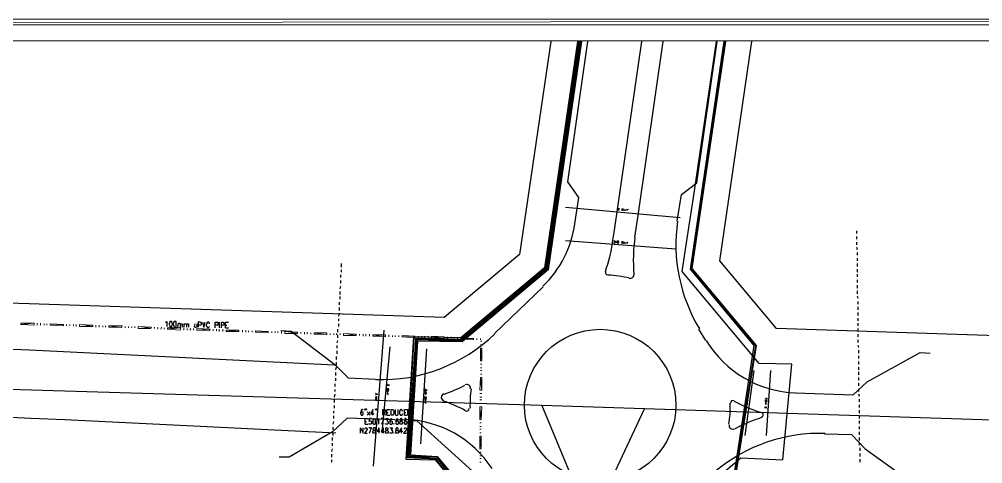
# Model space of a CAD drawing. Header units: inches. Extents: x 5 to 844, y 8 to 596.
# Drawn here: x 351.8 to 529.2, y 514 to 595.8 of the extents above; entities that cross this region are included whole.
import ezdxf

# ---------------------------------------------------------------- set-up
doc = ezdxf.new("R2010")
doc.units = ezdxf.units.IN
doc.header["$MEASUREMENT"] = 0
doc.layers.add('PDF_Geometry', color=7, linetype='Continuous', true_color=0x989898)

msp = doc.modelspace()

# ---------------------------------------------------------------- linework, layer by layer
at = {"layer": 'PDF_Geometry', "color": 7, "lineweight": 0}
for points in [[(843.66, 595.79), (6.31, 594.76), (5.16, 595.79), (843.66, 595.79)], [(842.63, 594.76), (843.66, 595.79), (6.31, 594.76), (842.63, 594.76)], [(735.15, 135.42), (735.15, 591.8), (10.56, 591.8), (10.56, 12.74)]]:
    msp.add_lwpolyline(points, dxfattribs=at)
at = {"layer": 'PDF_Geometry', "color": 7, "lineweight": 25}
for points in [[(449.73, 591.67), (443.95, 552.46), (430.06, 540.89), (34.73, 553.87), (10.69, 553.23)], [(735.02, 530.73), (491.26, 538.83), (480.85, 551.3), (486.76, 591.67)], [(462.08, 560.94), (462.08, 560.94), (462.21, 560.94), (462.33, 560.94), (462.33, 560.81), (462.21, 560.81), (461.95, 560.69), (462.33, 560.69)], [(462.72, 560.94), (462.85, 560.56), (462.98, 560.94), (462.98, 560.56), (463.11, 560.81)], [(463.23, 560.56), (463.36, 560.81), (463.49, 560.56)], [(463.23, 560.69), (463.49, 560.69)], [(463.62, 560.81), (463.75, 560.69), (464.01, 560.81)], [(463.75, 560.69), (463.75, 560.56)], [(461.31, 554.9), (461.31, 554.9), (461.43, 555.03), (461.43, 554.9), (461.56, 554.9), (461.43, 554.77), (461.31, 554.64), (461.56, 554.64)], [(461.82, 554.64), (461.69, 554.9)], [(461.69, 554.64), (461.82, 554.77)], [(462.21, 554.9), (462.08, 554.9), (461.95, 554.9), (461.95, 554.77), (461.95, 554.64), (462.08, 554.64), (462.21, 554.64), (462.21, 554.77), (462.08, 554.77), (461.95, 554.77)], [(462.72, 554.9), (462.85, 554.52), (462.98, 554.9), (462.98, 554.52), (463.11, 554.77)], [(463.11, 554.52), (463.36, 554.77), (463.49, 554.52)], [(463.23, 554.64), (463.36, 554.64)], [(463.62, 554.77), (463.75, 554.64), (463.88, 554.77)], [(463.75, 554.64), (463.75, 554.52)], [(378.77, 539.99), (378.9, 539.99), (379.02, 540.12), (379.02, 539.22)], [(379.67, 540.12), (379.54, 540.12), (379.54, 539.99), (379.41, 539.73), (379.41, 539.6), (379.54, 539.34), (379.54, 539.22), (379.67, 539.22), (379.8, 539.22), (379.92, 539.22), (379.92, 539.34), (380.05, 539.6), (380.05, 539.73), (379.92, 539.99), (379.92, 540.12), (379.8, 540.12), (379.67, 540.12)], [(380.44, 540.12), (380.31, 540.12), (380.31, 539.99), (380.18, 539.73), (380.18, 539.6), (380.31, 539.34), (380.31, 539.22), (380.44, 539.09), (380.57, 539.09), (380.7, 539.22), (380.7, 539.34), (380.7, 539.6), (380.7, 539.73), (380.7, 539.99), (380.7, 540.12), (380.57, 540.12), (380.44, 540.12)], [(381.08, 539.86), (380.95, 539.09)], [(381.08, 539.6), (381.08, 539.73), (381.21, 539.86), (381.34, 539.86), (381.47, 539.73), (381.47, 539.6), (381.47, 539.09)], [(381.47, 539.6), (381.6, 539.73), (381.72, 539.73), (381.85, 539.73), (381.85, 539.6), (381.85, 539.09)], [(382.11, 539.73), (382.11, 539.09)], [(382.11, 539.6), (382.24, 539.73), (382.37, 539.73), (382.5, 539.73), (382.62, 539.6), (382.62, 539.09)], [(382.62, 539.6), (382.75, 539.73), (382.88, 539.73), (383.01, 539.73), (383.01, 539.6), (383.01, 539.09)], [(384.17, 539.73), (384.04, 539.22), (384.17, 539.09), (384.3, 539.09), (384.42, 539.09), (384.55, 539.22)], [(384.55, 539.73), (384.55, 539.09)], [(384.81, 539.09), (384.81, 540.12), (385.19, 539.99), (385.32, 539.99), (385.32, 539.86), (385.32, 539.73), (385.32, 539.6), (385.19, 539.47), (384.81, 539.47)], [(385.58, 539.99), (385.84, 539.09), (386.09, 539.99)], [(386.87, 539.73), (386.87, 539.86), (386.74, 539.99), (386.61, 539.99), (386.48, 539.99), (386.35, 539.86), (386.35, 539.73), (386.22, 539.6), (386.22, 539.34), (386.35, 539.22), (386.48, 539.09), (386.48, 538.96), (386.61, 538.96), (386.74, 539.09), (386.87, 539.22)], [(387.89, 538.96), (387.89, 539.99), (388.28, 539.99), (388.41, 539.99), (388.41, 539.86), (388.41, 539.73), (388.41, 539.6), (388.41, 539.47), (388.28, 539.47), (387.89, 539.47)], [(388.67, 539.99), (388.67, 538.96)], [(389.05, 538.96), (389.05, 539.99), (389.44, 539.99), (389.44, 539.86), (389.57, 539.86), (389.57, 539.73), (389.57, 539.6), (389.57, 539.47), (389.44, 539.47), (389.31, 539.47), (389.05, 539.47)], [(389.82, 538.96), (389.82, 539.99), (390.34, 539.99)], [(389.82, 539.47), (390.08, 539.47)], [(735.02, 515.3), (676.01, 517.23), (466.96, 524.05), (448.06, 524.69), (10.69, 537.8)], [(389.82, 538.96), (390.34, 538.96)], [(419.91, 527.77), (419.52, 527.77), (419.91, 527.65), (419.52, 527.52), (419.91, 527.52)], [(419.52, 527.39), (419.78, 527.26), (419.52, 527.13)], [(419.91, 528.54), (419.91, 528.54), (419.91, 528.42), (419.91, 528.29), (419.78, 528.42), (419.65, 528.54), (419.65, 528.29)], [(419.65, 527.39), (419.65, 527.13)], [(419.78, 527), (419.65, 526.87), (419.78, 526.62)], [(426.85, 527.65), (426.85, 527.65), (426.85, 527.52), (426.85, 527.39), (426.72, 527.52), (426.59, 527.77), (426.59, 527.39), (426.72, 527.13)], [(426.59, 527.13), (426.85, 527.26)], [(426.85, 526.75), (426.85, 526.87), (426.85, 527), (426.72, 527), (426.59, 527), (426.59, 526.87), (426.59, 526.75), (426.72, 526.75), (426.72, 526.87), (426.72, 527)], [(417.46, 526.62), (417.59, 526.75), (417.46, 526.87)], [(417.72, 526.1), (417.46, 526.23), (417.72, 526.36), (417.59, 526.23)], [(417.46, 525.72), (417.72, 525.72), (417.46, 525.85), (417.72, 525.97), (417.46, 526.1)], [(417.59, 526.75), (417.85, 526.75)], [(419.65, 526.87), (419.52, 526.87)], [(426.85, 526.23), (426.46, 526.23), (426.85, 526.1), (426.46, 525.97), (426.85, 525.85)], [(426.46, 525.85), (426.72, 525.59), (426.46, 525.46)], [(426.59, 525.2), (426.46, 525.2)], [(426.59, 525.72), (426.59, 525.59)], [(426.72, 525.33), (426.59, 525.2), (426.72, 525.07)], [(485.99, 525.33), (485.73, 525.59), (486.12, 525.72)], [(485.73, 524.95), (485.99, 524.95), (485.73, 525.2), (485.99, 525.2), (485.73, 525.33)], [(485.86, 525.85), (485.99, 525.97), (485.86, 526.1)], [(485.99, 525.97), (486.12, 525.97)], [(485.99, 525.46), (485.99, 525.59)], [(489.2, 525.85), (489.46, 525.97), (489.33, 526.1)], [(489.59, 525.33), (489.2, 525.59), (489.59, 525.72)], [(489.2, 524.95), (489.46, 524.95), (489.2, 525.07), (489.46, 525.2), (489.2, 525.33)], [(489.46, 525.97), (489.59, 525.97)], [(489.46, 525.46), (489.46, 525.59)], [(415.15, 523.79), (415.15, 523.79), (415.02, 523.92), (414.89, 523.92), (414.77, 523.79), (414.77, 523.66), (414.64, 523.4), (414.64, 523.15), (414.77, 523.02), (414.77, 522.89), (414.89, 522.89), (415.02, 522.89), (415.15, 523.02), (415.15, 523.15), (415.15, 523.4), (415.02, 523.4), (415.02, 523.53), (414.89, 523.53), (414.77, 523.4), (414.64, 523.15)], [(415.54, 524.05), (415.54, 523.92), (415.41, 524.05), (415.54, 524.05), (415.54, 523.92), (415.54, 523.79), (415.41, 523.79)], [(415.79, 524.05), (415.66, 523.92), (415.66, 524.05), (415.79, 524.05), (415.79, 523.92), (415.66, 523.79)], [(415.92, 523.53), (416.44, 522.89)], [(416.44, 523.53), (415.92, 522.89)], [(416.95, 522.89), (416.95, 523.92), (416.56, 523.15), (417.21, 523.15)], [(417.46, 524.05), (417.46, 523.92), (417.46, 524.05), (417.46, 523.92), (417.46, 523.79)], [(417.72, 524.05), (417.72, 523.92), (417.59, 524.05), (417.72, 524.05), (417.72, 523.92), (417.72, 523.79), (417.59, 523.79)], [(418.75, 522.89), (418.75, 523.92), (419.14, 523.92), (419.14, 523.79), (419.26, 523.79), (419.26, 523.66), (419.26, 523.53), (419.14, 523.4), (418.75, 523.4)], [(419.01, 523.4), (419.26, 522.89)], [(419.52, 522.89), (419.52, 523.92), (420.04, 523.92)], [(419.52, 523.4), (419.78, 523.4)], [(420.29, 522.89), (420.29, 523.92), (420.55, 523.92), (420.68, 523.79), (420.81, 523.66), (420.81, 523.53), (420.81, 523.27), (420.81, 523.15), (420.68, 523.02), (420.68, 522.89), (420.55, 522.89), (420.29, 522.89)], [(421.06, 523.92), (421.06, 523.15), (421.06, 523.02), (421.19, 522.89), (421.32, 522.89), (421.45, 522.89), (421.58, 523.02), (421.58, 523.15), (421.58, 523.92)], [(422.48, 523.66), (422.35, 523.79), (422.22, 523.92), (422.09, 523.92), (421.96, 523.79), (421.84, 523.66), (421.84, 523.53), (421.84, 523.27), (421.84, 523.15), (421.96, 523.02), (421.96, 522.89), (422.09, 522.89), (422.22, 522.89), (422.35, 522.89), (422.35, 523.02), (422.48, 523.15)], [(422.74, 522.89), (422.74, 523.92), (423.25, 523.92)], [(422.74, 523.4), (422.99, 523.4)], [(423.38, 522.89), (423.38, 523.92), (423.76, 523.92), (423.89, 523.79), (423.89, 523.66), (423.89, 523.53), (423.89, 523.4), (423.76, 523.4), (423.38, 523.4)], [(423.64, 523.4), (423.89, 522.89)], [(448.06, 524.69), (457.06, 502.96), (466.96, 524.05)], [(485.6, 524.43), (485.73, 524.17), (485.86, 524.43), (485.6, 524.43)], [(489.2, 524.17), (489.2, 524.17), (489.2, 524.3), (489.2, 524.43), (489.33, 524.43), (489.46, 524.17), (489.46, 524.43)], [(415.54, 521.22), (415.54, 522.25), (416.05, 522.25)], [(415.54, 521.73), (415.79, 521.73)], [(416.69, 522.25), (416.31, 522.25), (416.18, 521.73), (416.31, 521.86), (416.44, 521.86), (416.56, 521.86), (416.69, 521.73), (416.69, 521.6), (416.69, 521.47), (416.69, 521.35), (416.56, 521.22), (416.44, 521.22), (416.31, 521.22), (416.18, 521.35)], [(417.21, 522.25), (417.08, 522.12), (416.95, 521.99), (416.95, 521.73), (416.95, 521.6), (416.95, 521.35), (417.08, 521.22), (417.21, 521.22), (417.34, 521.22), (417.46, 521.35), (417.46, 521.6), (417.46, 521.73), (417.46, 521.99), (417.34, 522.12), (417.21, 522.25)], [(417.85, 521.99), (417.85, 522.12), (417.98, 522.25), (417.98, 521.22)], [(418.62, 521.22), (419.01, 522.25), (418.49, 522.25)], [(419.26, 522.25), (419.78, 522.25), (419.52, 521.86), (419.65, 521.86), (419.65, 521.73), (419.78, 521.73), (419.78, 521.6), (419.78, 521.47), (419.78, 521.35), (419.65, 521.22), (419.52, 521.22), (419.39, 521.22), (419.26, 521.22), (419.26, 521.35)], [(419.52, 522.89), (420.04, 522.89)], [(420.55, 522.12), (420.42, 522.12), (420.29, 522.25), (420.16, 522.12), (420.04, 521.99), (420.04, 521.73), (420.04, 521.6), (420.04, 521.35), (420.16, 521.22), (420.29, 521.22), (420.42, 521.22), (420.55, 521.35), (420.55, 521.47), (420.55, 521.6), (420.55, 521.73), (420.42, 521.73), (420.29, 521.86), (420.16, 521.73), (420.04, 521.73), (420.04, 521.6)], [(421.58, 522.12), (421.45, 522.25), (421.32, 522.12), (421.19, 521.99), (421.19, 521.73), (421.19, 521.6), (421.19, 521.35), (421.32, 521.22), (421.45, 521.22), (421.58, 521.22), (421.58, 521.35), (421.71, 521.47), (421.71, 521.6), (421.58, 521.73), (421.45, 521.86), (421.32, 521.73), (421.19, 521.73), (421.19, 521.6)], [(422.09, 522.25), (421.96, 522.12), (421.96, 521.99), (421.96, 521.86), (422.09, 521.86), (422.22, 521.73), (422.35, 521.73), (422.35, 521.6), (422.48, 521.6), (422.48, 521.35), (422.35, 521.35), (422.35, 521.22), (422.22, 521.22), (422.09, 521.22), (421.96, 521.22), (421.96, 521.35), (421.84, 521.35), (421.84, 521.6), (421.96, 521.6), (421.96, 521.73), (422.09, 521.73), (422.22, 521.86), (422.35, 521.86), (422.35, 521.99), (422.35, 522.12), (422.22, 522.25), (422.09, 522.25)], [(422.74, 522.89), (423.25, 522.89)], [(423.12, 522.12), (422.99, 522.25), (422.86, 522.25), (422.86, 522.12), (422.74, 521.99), (422.74, 521.73), (422.74, 521.6), (422.74, 521.35), (422.86, 521.22), (422.99, 521.22), (423.12, 521.22), (423.12, 521.35), (423.25, 521.47), (423.25, 521.6), (423.12, 521.73), (422.99, 521.86), (422.86, 521.86), (422.86, 521.73), (422.74, 521.73), (422.74, 521.6)], [(423.64, 522.25), (423.51, 522.12), (423.51, 521.99), (423.51, 521.86), (423.64, 521.86), (423.76, 521.73), (423.89, 521.73), (423.89, 521.6), (423.89, 521.35), (423.89, 521.22), (423.76, 521.22), (423.64, 521.22), (423.51, 521.22), (423.51, 521.35), (423.38, 521.35), (423.38, 521.6), (423.51, 521.6), (423.51, 521.73), (423.64, 521.73), (423.76, 521.86), (423.89, 521.86), (423.89, 521.99), (423.89, 522.12), (423.76, 522.25), (423.64, 522.25)], [(435.98, 511.96), (425.05, 521.86), (424.02, 521.86)], [(414.64, 519.55), (414.64, 520.57), (415.15, 519.55), (415.15, 520.57)], [(415.41, 520.32), (415.54, 520.45), (415.66, 520.57), (415.79, 520.57), (415.79, 520.45), (415.92, 520.45), (415.92, 520.32), (415.92, 520.19), (415.79, 520.06), (415.41, 519.55), (415.92, 519.55)], [(415.54, 521.22), (416.05, 521.22)], [(416.31, 519.55), (416.69, 520.57), (416.18, 520.57)], [(417.08, 520.57), (417.08, 520.45), (416.95, 520.45), (416.95, 520.32), (417.08, 520.19), (417.21, 520.06), (417.34, 520.06), (417.46, 519.93), (417.46, 519.67), (417.46, 519.55), (417.34, 519.55), (417.08, 519.55), (416.95, 519.67), (416.95, 519.93), (417.08, 520.06), (417.21, 520.06), (417.34, 520.19), (417.46, 520.19), (417.46, 520.32), (417.46, 520.45), (417.34, 520.57), (417.08, 520.57)], [(418.11, 519.55), (418.11, 520.57), (417.72, 519.93), (418.24, 519.93)], [(418.88, 519.55), (418.88, 520.57), (418.49, 519.93), (419.01, 519.93)], [(419.39, 520.57), (419.26, 520.45), (419.26, 520.32), (419.26, 520.19), (419.39, 520.19), (419.52, 520.06), (419.65, 520.06), (419.78, 519.93), (419.78, 519.67), (419.65, 519.55), (419.52, 519.55), (419.39, 519.55), (419.26, 519.55), (419.26, 519.67), (419.26, 519.93), (419.39, 520.06), (419.52, 520.06), (419.65, 520.19), (419.78, 520.32), (419.78, 520.45), (419.65, 520.45), (419.52, 520.57), (419.39, 520.57)], [(420.04, 520.57), (420.55, 520.57), (420.29, 520.19), (420.42, 520.19), (420.42, 520.06), (420.55, 520.06), (420.55, 519.93), (420.55, 519.8), (420.55, 519.67), (420.42, 519.55), (420.29, 519.55), (420.16, 519.55), (420.04, 519.55), (420.04, 519.67)], [(420.81, 521.35), (420.81, 521.22), (420.81, 521.35)], [(421.32, 520.57), (421.19, 520.45), (421.19, 520.32), (421.19, 520.19), (421.32, 520.19), (421.45, 520.06), (421.58, 520.06), (421.58, 519.93), (421.71, 519.93), (421.71, 519.67), (421.58, 519.67), (421.58, 519.55), (421.45, 519.55), (421.32, 519.55), (421.19, 519.55), (421.19, 519.67), (421.19, 519.93), (421.19, 520.06), (421.32, 520.06), (421.58, 520.19), (421.58, 520.32), (421.58, 520.45), (421.45, 520.57), (421.32, 520.57)], [(422.22, 519.55), (422.22, 520.57), (421.84, 519.93), (422.48, 519.93)], [(422.74, 520.32), (422.74, 520.45), (422.86, 520.57), (422.99, 520.57), (423.12, 520.45), (423.12, 520.32), (423.12, 520.19), (422.99, 520.06), (422.61, 519.55), (423.25, 519.55)], [(423.64, 520.57), (423.51, 520.45), (423.51, 520.32), (423.38, 520.06), (423.38, 519.93), (423.51, 519.67), (423.51, 519.55), (423.64, 519.55), (423.76, 519.55), (423.89, 519.55), (423.89, 519.67), (423.89, 519.93), (423.89, 520.06), (423.89, 520.32), (423.89, 520.45), (423.76, 520.57), (423.64, 520.57)], [(420.81, 519.67), (420.81, 519.55), (420.81, 519.67)]]:
    msp.add_lwpolyline(points, dxfattribs=at)
at = {"layer": 'PDF_Geometry', "lineweight": 0}
for points in [[(10.69, 553.23), (34.73, 553.87), (430.06, 540.89), (443.95, 552.46), (449.73, 591.67)], [(486.76, 591.67), (480.85, 551.3)], [(480.85, 551.3), (491.26, 538.83), (735.02, 530.73)]]:
    msp.add_lwpolyline(points, dxfattribs=at)
at = {"layer": 'PDF_Geometry', "color": 3, "lineweight": 25}
for points in [[(455.39, 591.67), (449.22, 549.63), (433.41, 536.39), (425.18, 536.52), (423.89, 515.56), (428.78, 515.3), (441.89, 499.62), (438.16, 474.42), (416.44, 325.8), (400.49, 313.97), (396.12, 314.48), (394.97, 314.87), (364.37, 319.37), (294.56, 329.65), (269.23, 333.38), (237.22, 337.88), (234.9, 315.38)], [(262.93, 62.37), (268.46, 61.6), (334.93, 51.83), (355.88, 48.74), (359.74, 47.97), (376.84, 60.7), (377.48, 64.68), (408.85, 277.07), (409.49, 281.96), (398.05, 297.39), (393.81, 298.03), (395.61, 315), (400.24, 314.48), (415.92, 326.06), (437.65, 474.55), (441.25, 499.49), (428.52, 514.79), (423.25, 515.05), (424.54, 537.16), (433.15, 536.9), (448.71, 549.89), (454.88, 591.67)], [(454.62, 591.67), (448.58, 550.02), (433.15, 537.16), (424.41, 537.29), (422.99, 514.79), (428.39, 514.66), (441.12, 499.49), (437.39, 474.55), (415.66, 326.18), (400.24, 314.74), (395.48, 315.26), (393.68, 298.03), (397.92, 297.39), (409.37, 281.83), (408.72, 277.07), (377.35, 64.68), (376.84, 60.83), (359.74, 48.1), (356.4, 48.74), (354.47, 28.17), (360.9, 27.14), (372.72, 12.87)], [(455.01, 591.67), (448.83, 549.76), (433.28, 536.77), (424.79, 536.9), (423.38, 515.17), (428.65, 515.05), (441.51, 499.49), (437.78, 474.55), (416.05, 326.06), (400.37, 314.36), (395.87, 314.87), (394.07, 298.29), (398.18, 297.77), (409.75, 281.96), (409.11, 277.07), (377.74, 64.68), (377.1, 60.57), (359.87, 47.71), (356.65, 48.35), (354.85, 28.43), (361.15, 27.53), (373.24, 12.87)], [(455.13, 591.67), (448.96, 549.76), (433.28, 536.64), (424.92, 536.77), (423.64, 515.3), (428.65, 515.05), (441.64, 499.62), (437.91, 474.55), (416.18, 325.93), (400.37, 314.23), (395.87, 314.61), (394.19, 298.41), (398.18, 297.77), (409.88, 281.96), (409.24, 277.07), (377.87, 64.68), (377.22, 60.57), (359.87, 47.58), (356.78, 48.23), (354.98, 28.56), (361.15, 27.66), (373.37, 12.87)], [(455.26, 591.67), (449.09, 549.63), (433.28, 536.52), (425.05, 536.77), (423.64, 515.43), (428.65, 515.3), (441.76, 499.62), (438.04, 474.55), (416.31, 325.93), (400.37, 314.1), (395.99, 314.61), (394.32, 298.54), (398.18, 298.03), (410.01, 282.09), (409.37, 277.07), (378, 64.68), (377.35, 60.44), (359.87, 47.45), (356.91, 48.1), (355.11, 28.68), (361.28, 27.78), (373.5, 12.87)], [(400.24, 12.87), (400.37, 20.71), (400.75, 29.71), (401.39, 38.84), (402.17, 47.97), (411.55, 114.31), (429.81, 127.68), (435.08, 126.91), (436.62, 138.74), (430.19, 139.64), (416.69, 157.89), (434.18, 276.3), (448.06, 372.85), (466.96, 500.13), (484.7, 515.05), (492.42, 514.66), (494.09, 532.27), (488.05, 532.4), (473.9, 549.37), (474.68, 554.64), (475.96, 563), (480.2, 591.67)], [(427.11, 219.22), (468.25, 499.49), (483.55, 512.22), (487.15, 535.74), (475.45, 549.76), (481.62, 591.67)], [(481.75, 591.67), (475.58, 549.76), (487.4, 535.74), (483.68, 512.22), (468.38, 499.36), (427.24, 219.22)], [(481.88, 591.67), (475.7, 549.89), (487.53, 535.74), (483.8, 512.09), (468.51, 499.36), (427.36, 219.22)], [(452.43, 555.03), (472.75, 553.49)], [(417.08, 513.5), (419.01, 538.57)], [(426.85, 535.1), (425.69, 517.62)], [(485.48, 519.16), (487.15, 531.12)]]:
    msp.add_lwpolyline(points, dxfattribs=at)
at = {"layer": 'PDF_Geometry', "lineweight": 25}
for points in [[(452.82, 565.83), (456.55, 591.67)], [(461.05, 554.77), (461.43, 556.96), (466.45, 591.67)], [(465.16, 555.67), (465.81, 559.66), (470.43, 591.67)], [(476.6, 565.7), (480.33, 591.67)], [(454.88, 563), (452.82, 565.83)], [(473.78, 563.51), (476.6, 565.7)], [(454.11, 558.11), (454.88, 563)], [(473, 558.63), (473.78, 563.51)], [(506.05, 556.32), (506.05, 556.83)], [(506.05, 556.06), (506.05, 556.06)], [(506.05, 555.29), (506.05, 555.8)], [(506.05, 555.03), (506.05, 555.03)], [(506.05, 554.26), (506.05, 554.77)], [(506.05, 554), (506.05, 554)], [(506.17, 553.36), (506.05, 553.74)], [(506.17, 553.1), (506.17, 553.1)], [(506.17, 552.33), (506.17, 552.84)], [(506.17, 552.07), (506.17, 552.07)], [(506.17, 551.3), (506.17, 551.82)], [(411.17, 550.14), (411.17, 550.79)], [(506.17, 551.04), (506.17, 551.04)], [(506.17, 550.27), (506.17, 550.79)], [(506.17, 550.02), (506.17, 550.02)], [(411.04, 548.22), (411.04, 548.73)], [(411.17, 549.89), (411.17, 549.89)], [(411.17, 549.24), (411.17, 549.63)], [(411.17, 548.99), (411.17, 548.99)], [(506.17, 549.24), (506.17, 549.76)], [(506.17, 549.12), (506.17, 549.12)], [(506.17, 548.34), (506.17, 548.86)], [(410.91, 546.16), (411.04, 546.67)], [(411.04, 547.96), (411.04, 547.96)], [(411.04, 547.19), (411.04, 547.7)], [(411.04, 546.93), (411.04, 546.93)], [(448.32, 546.54), (439.32, 537.93)], [(506.17, 548.09), (506.17, 548.09)], [(506.17, 547.32), (506.17, 547.83)], [(506.17, 547.06), (506.17, 547.06)], [(506.17, 546.29), (506.17, 546.8)], [(410.91, 545.9), (410.91, 545.9)], [(410.91, 545.13), (410.91, 545.64)], [(410.91, 545), (410.91, 545)], [(410.91, 544.23), (410.91, 544.74)], [(506.17, 546.03), (506.17, 546.03)], [(506.17, 545.26), (506.17, 545.77)], [(506.17, 545), (506.17, 545)], [(506.3, 544.36), (506.17, 544.74)], [(410.78, 543.2), (410.78, 543.72)], [(410.78, 542.94), (410.78, 542.94)], [(410.91, 543.97), (410.91, 543.97)], [(506.3, 544.1), (506.3, 544.1)], [(506.3, 543.33), (506.3, 543.84)], [(506.3, 543.07), (506.3, 543.07)], [(410.65, 541.14), (410.78, 541.66)], [(410.78, 542.17), (410.78, 542.69)], [(410.78, 541.92), (410.78, 541.92)], [(506.3, 542.3), (506.3, 542.82)], [(506.3, 542.04), (506.3, 542.04)], [(506.3, 541.27), (506.3, 541.79)], [(410.65, 540.89), (410.65, 540.89)], [(410.65, 540.24), (410.65, 540.63)], [(410.65, 539.99), (410.65, 539.99)], [(410.65, 539.22), (410.65, 539.73)], [(506.3, 541.02), (506.3, 541.02)], [(506.3, 540.24), (506.3, 540.76)], [(506.3, 540.12), (506.3, 540.12)], [(506.3, 539.34), (506.3, 539.86)], [(410.27, 531.89), (401.91, 538.32), (399.98, 538.44)], [(410.52, 538.19), (410.52, 538.7)], [(410.52, 537.93), (410.52, 537.93)], [(410.52, 537.16), (410.52, 537.67)], [(410.65, 538.96), (410.65, 538.96)], [(478.28, 536.64), (476.99, 538.7)], [(506.3, 539.09), (506.3, 539.09)], [(506.3, 538.32), (506.3, 538.83)], [(506.3, 538.06), (506.3, 538.06)], [(506.3, 537.29), (506.3, 537.8)], [(410.39, 536.26), (410.52, 536.64)], [(410.39, 536), (410.39, 536)], [(410.52, 536.9), (410.52, 536.9)], [(506.3, 537.03), (506.3, 537.03)], [(506.3, 536.26), (506.3, 536.77)], [(506.3, 536), (506.3, 536)], [(410.39, 535.23), (410.39, 535.74)], [(410.39, 534.97), (410.39, 534.97)], [(410.39, 534.2), (410.39, 534.72)], [(506.43, 535.36), (506.3, 535.74)], [(506.43, 535.1), (506.43, 535.1)], [(506.43, 534.33), (506.43, 534.84)], [(506.43, 534.07), (506.43, 534.07)], [(507.97, 529.06), (517.75, 534.46), (519.55, 534.33)], [(410.27, 533.17), (410.27, 533.69)], [(410.27, 532.92), (410.27, 532.92)], [(410.27, 532.14), (410.27, 532.66)], [(410.39, 533.94), (410.39, 533.94)], [(506.43, 533.3), (506.43, 533.82)], [(506.43, 533.04), (506.43, 533.04)], [(506.43, 532.27), (506.43, 532.79)], [(410.14, 531.24), (410.27, 531.76)], [(410.14, 530.99), (410.14, 530.99)], [(410.14, 530.22), (410.14, 530.73)], [(410.27, 532.02), (410.27, 532.02)], [(410.27, 531.89), (412.45, 529.7)], [(506.43, 532.02), (506.43, 532.02)], [(506.43, 531.24), (506.43, 531.76)], [(506.43, 530.99), (506.43, 530.99)], [(506.43, 530.34), (506.43, 530.86)], [(410.14, 529.96), (410.14, 529.96)], [(410.14, 529.19), (410.14, 529.7)], [(410.14, 528.93), (410.14, 528.93)], [(417.46, 529.44), (412.45, 529.7)], [(507.97, 529.06), (505.4, 526.62)], [(506.43, 530.09), (506.43, 530.09)], [(506.43, 529.32), (506.43, 529.83)], [(506.43, 529.06), (506.43, 529.06)], [(506.43, 528.29), (506.43, 528.8)], [(410.01, 528.16), (410.01, 528.67)], [(410.01, 527.9), (410.01, 527.9)], [(410.01, 527.26), (410.01, 527.65)], [(410.01, 527), (410.01, 527)], [(494.73, 527), (505.4, 526.62)], [(506.43, 528.03), (506.43, 528.03)], [(506.43, 527.26), (506.43, 527.77)], [(506.43, 527), (506.43, 527)], [(409.88, 526.23), (410.01, 526.75)], [(409.88, 525.97), (409.88, 525.97)], [(409.88, 525.2), (409.88, 525.72)], [(506.56, 526.36), (506.43, 526.75)], [(506.56, 526.1), (506.56, 526.1)], [(506.56, 525.33), (506.56, 525.85)], [(409.75, 523.27), (409.75, 523.66)], [(409.88, 524.95), (409.88, 524.95)], [(409.88, 524.17), (409.88, 524.69)], [(409.88, 523.92), (409.88, 523.92)], [(506.56, 525.07), (506.56, 525.07)], [(506.56, 524.3), (506.56, 524.82)], [(506.56, 524.05), (506.56, 524.05)], [(506.56, 523.27), (506.56, 523.79)], [(412.19, 522.37), (409.49, 519.8)], [(409.62, 521.22), (409.75, 521.73)], [(409.75, 523.02), (409.75, 523.02)], [(409.75, 522.25), (409.75, 522.76)], [(409.75, 521.99), (409.75, 521.99)], [(422.74, 521.99), (412.19, 522.37)], [(506.56, 523.02), (506.56, 523.02)], [(506.56, 522.25), (506.56, 522.76)], [(506.56, 521.99), (506.56, 521.99)], [(506.56, 521.35), (506.56, 521.86)], [(409.62, 520.96), (409.62, 520.96)], [(409.62, 520.19), (409.62, 520.7)], [(409.62, 519.93), (409.62, 519.93)], [(506.56, 521.09), (506.56, 521.09)], [(506.56, 520.32), (506.56, 520.83)], [(506.56, 520.06), (506.56, 520.06)], [(409.49, 519.8), (401.52, 515.17), (399.72, 515.17)], [(409.49, 518.26), (409.49, 518.77)], [(409.62, 519.16), (409.62, 519.67)], [(409.62, 518.9), (409.62, 518.9)], [(505.15, 519.29), (500.13, 519.42)], [(505.15, 519.29), (507.59, 516.72)], [(506.56, 519.29), (506.56, 519.8)], [(506.56, 519.03), (506.56, 519.03)], [(506.56, 518.26), (506.56, 518.77)], [(409.37, 516.2), (409.49, 516.72)], [(409.49, 518), (409.49, 518)], [(409.49, 517.23), (409.49, 517.75)], [(409.49, 516.97), (409.49, 516.97)], [(506.56, 518), (506.56, 518)], [(506.56, 517.36), (506.56, 517.75)], [(506.69, 517.1), (506.69, 517.1)], [(506.69, 516.33), (506.69, 516.85)], [(507.59, 516.72), (514.79, 511.57), (516.59, 511.45)], [(409.37, 515.95), (409.37, 515.95)], [(409.37, 515.17), (409.37, 515.69)], [(409.37, 514.92), (409.37, 514.92)], [(409.37, 514.27), (409.37, 514.66)], [(506.69, 516.07), (506.69, 516.07)], [(506.69, 515.3), (506.69, 515.82)], [(506.69, 515.05), (506.69, 515.05)], [(506.69, 514.27), (506.69, 514.79)], [(409.37, 514.02), (409.37, 514.02)], [(506.69, 514.02), (506.69, 514.02)]]:
    msp.add_lwpolyline(points, dxfattribs=at)
at = {"layer": 'PDF_Geometry', "color": 6, "lineweight": 25}
for points in [[(452.43, 561.2), (473.52, 559.27)], [(420.04, 535.49), (418.62, 519.67)], [(489.46, 519.16), (490.23, 531.12)]]:
    msp.add_lwpolyline(points, dxfattribs=at)
at = {"layer": 'PDF_Geometry', "color": 3, "lineweight": 0}
for points in [[(352.15, 539.86), (352.15, 539.6), (354.6, 539.86), (352.15, 539.86)], [(352.15, 539.6), (354.6, 539.86), (354.6, 539.47), (352.15, 539.6)], [(355.11, 539.86), (355.11, 539.47)], [(355.75, 539.86), (355.75, 539.47)], [(356.4, 539.73), (356.4, 539.47)], [(356.91, 539.73), (356.91, 539.47)], [(357.55, 539.73), (357.55, 539.47), (360, 539.6), (357.55, 539.73)], [(357.55, 539.47), (360, 539.6), (360, 539.34), (357.55, 539.47)], [(360.51, 539.6), (360.51, 539.34)], [(361.15, 539.6), (361.15, 539.34)], [(361.8, 539.6), (361.8, 539.34)], [(362.31, 539.6), (362.31, 539.22)], [(362.95, 539.6), (362.95, 539.22), (365.4, 539.47), (362.95, 539.6)], [(362.95, 539.22), (365.4, 539.47), (365.4, 539.22), (362.95, 539.22)], [(365.91, 539.47), (365.91, 539.09)], [(366.55, 539.47), (366.55, 539.09)], [(367.2, 539.34), (367.2, 539.09)], [(367.71, 539.34), (367.71, 539.09)], [(368.35, 539.34), (368.35, 539.09), (370.8, 539.34), (368.35, 539.34)], [(368.35, 539.09), (370.8, 539.34), (370.67, 538.96), (368.35, 539.09)], [(371.31, 539.22), (371.31, 538.96)], [(371.95, 539.22), (371.95, 538.96)], [(372.6, 539.22), (372.47, 538.96)], [(373.11, 539.22), (373.11, 538.96)], [(373.75, 539.22), (373.75, 538.83), (376.2, 539.09), (373.75, 539.22)], [(373.75, 538.83), (376.2, 539.09), (376.07, 538.83), (373.75, 538.83)], [(376.71, 539.09), (376.71, 538.83)], [(377.35, 539.09), (377.35, 538.7)], [(378, 539.09), (377.87, 538.7)], [(378.51, 538.96), (378.51, 538.7)], [(379.15, 538.96), (379.15, 538.7), (381.6, 538.96), (379.15, 538.96)], [(379.15, 538.7), (381.6, 538.96), (381.47, 538.57), (379.15, 538.7)], [(382.11, 538.96), (382.11, 538.57)], [(382.75, 538.83), (382.75, 538.57)], [(383.4, 538.83), (383.27, 538.57)], [(383.91, 538.83), (383.91, 538.57)], [(384.55, 538.83), (384.55, 538.57), (386.99, 538.7), (384.55, 538.83)], [(384.55, 538.57), (386.99, 538.7), (386.87, 538.44), (384.55, 538.57)], [(387.51, 538.7), (387.51, 538.44)], [(388.15, 538.7), (388.15, 538.44)], [(388.67, 538.7), (388.67, 538.32)], [(389.31, 538.7), (389.31, 538.32)], [(389.95, 538.57), (389.95, 538.32), (392.27, 538.57), (389.95, 538.57)], [(389.95, 538.32), (392.27, 538.57), (392.27, 538.32), (389.95, 538.32)], [(392.91, 538.57), (392.91, 538.19)], [(393.55, 538.57), (393.55, 538.19)], [(394.07, 538.44), (394.07, 538.19)], [(394.71, 538.44), (394.71, 538.19)], [(395.35, 538.44), (395.35, 538.19), (397.67, 538.32), (395.35, 538.44)], [(395.35, 538.19), (397.67, 538.32), (397.67, 538.06), (395.35, 538.19)], [(398.31, 538.32), (398.31, 538.06)], [(398.95, 538.32), (398.95, 538.06)], [(399.47, 538.32), (399.47, 538.06)], [(400.11, 538.32), (400.11, 537.93)], [(400.75, 538.32), (400.75, 537.93), (403.07, 538.19), (400.75, 538.32)], [(400.75, 537.93), (403.07, 538.19), (403.07, 537.93), (400.75, 537.93)], [(403.71, 538.19), (403.71, 537.93)], [(404.35, 538.19), (404.35, 537.8)], [(404.87, 538.19), (404.87, 537.8)], [(405.51, 538.06), (405.51, 537.8)], [(406.15, 538.06), (406.15, 537.8), (408.47, 538.06), (406.15, 538.06)], [(406.15, 537.8), (408.47, 538.06), (408.47, 537.67), (406.15, 537.8)], [(409.11, 537.93), (409.11, 537.67)], [(409.75, 537.93), (409.75, 537.67)], [(410.27, 537.93), (410.27, 537.67)], [(410.91, 537.93), (410.91, 537.67)], [(411.55, 537.93), (411.55, 537.54), (413.87, 537.8), (411.55, 537.93)], [(411.55, 537.54), (413.87, 537.8), (413.87, 537.54), (411.55, 537.54)], [(414.51, 537.8), (414.51, 537.54)], [(415.15, 537.8), (415.15, 537.42)], [(415.66, 537.8), (415.66, 537.42)], [(416.31, 537.8), (416.31, 537.42)], [(416.95, 537.67), (416.95, 537.42), (419.26, 537.67), (416.95, 537.67)], [(416.95, 537.42), (419.26, 537.67), (419.26, 537.29), (416.95, 537.42)], [(419.91, 537.67), (419.91, 537.29)], [(420.55, 537.54), (420.55, 537.29)], [(421.06, 537.54), (421.06, 537.29)], [(421.71, 537.54), (421.71, 537.29)], [(422.35, 537.54), (422.35, 537.29), (424.66, 537.42), (422.35, 537.54)], [(422.35, 537.29), (424.66, 537.42), (424.66, 537.16), (422.35, 537.29)], [(425.31, 537.42), (425.31, 537.16)], [(425.95, 537.42), (425.95, 537.16)], [(426.46, 537.42), (426.46, 537.03)], [(427.11, 537.42), (427.11, 537.03)], [(427.75, 537.42), (427.75, 537.03), (430.06, 537.29), (427.75, 537.42)], [(427.75, 537.03), (430.06, 537.29), (430.06, 537.03), (427.75, 537.03)], [(430.71, 537.29), (430.71, 536.9)], [(431.35, 537.29), (431.35, 536.9)], [(431.86, 537.16), (431.86, 536.9)], [(432.51, 537.16), (432.51, 536.9)], [(433.15, 537.16), (433.15, 536.9), (435.46, 537.03), (433.15, 537.16)], [(433.15, 536.9), (435.46, 537.03), (435.46, 536.77), (433.15, 536.9)], [(436.11, 537.03), (436.11, 536.77)], [(436.75, 537.03), (436.75, 536.77)], [(437.01, 536.52), (436.75, 536.52)], [(437.01, 535.87), (436.75, 535.87)], [(437.01, 535.23), (436.75, 535.23), (437.01, 532.92), (437.01, 535.23)], [(436.75, 535.23), (437.01, 532.92), (436.75, 532.92), (436.75, 535.23)], [(437.01, 532.27), (436.75, 532.27)], [(437.01, 531.63), (436.75, 531.63)], [(437.01, 531.12), (436.75, 531.12)], [(436.75, 529.83), (437.01, 527.52), (436.62, 527.52), (436.75, 529.83)], [(437.01, 530.47), (436.75, 530.47)], [(437.01, 529.83), (436.75, 529.83), (437.01, 527.52), (437.01, 529.83)], [(437.01, 526.87), (436.62, 526.87)], [(437.01, 526.23), (436.62, 526.23)], [(437.01, 525.72), (436.62, 525.72)], [(437.01, 525.07), (436.62, 525.07)], [(437.01, 524.43), (436.62, 524.43), (436.88, 522.12), (437.01, 524.43)], [(436.62, 524.43), (436.88, 522.12), (436.62, 522.12), (436.62, 524.43)], [(436.88, 521.47), (436.62, 521.47)], [(436.88, 520.83), (436.62, 520.83)], [(436.88, 520.32), (436.62, 520.32)], [(436.88, 519.67), (436.62, 519.67)], [(436.88, 519.03), (436.62, 519.03), (436.88, 516.72), (436.88, 519.03)], [(436.62, 519.03), (436.88, 516.72), (436.62, 516.72), (436.62, 519.03)], [(436.88, 516.07), (436.62, 516.07)], [(436.88, 515.43), (436.62, 515.43)], [(436.88, 514.92), (436.62, 514.92)], [(436.88, 514.27), (436.62, 514.27)]]:
    msp.add_lwpolyline(points, dxfattribs=at)
at = {"layer": 'PDF_Geometry', "lineweight": 25}
msp.add_circle((458.8, 524.75), 13.95, dxfattribs=at)
for centre, radius, start, end in [((434.37, 561.01), 19.99, 314.0441, 351.7219), ((502.77, 554.32), 30.02, 171.7215, 211.1464), ((494.92, 551.37), 30.02, 171.7215, 184.8292), ((431.42, 559.21), 30.02, 340.7847, 351.7223), ((460.21, 549.18), 0.45, 160.7789, 266.5397), ((458.8, 524.75), 23.98, 76.9695, 86.5333), ((464.33, 548.79), 0.707, 256.9697, 4.8229), ((-93.22, -9161.02), 9706.16, 87.029114, 89.386634), ((418.56, 559.46), 30.02, 267.9945, 314.0443), ((495.44, 546.99), 19.99, 211.1452, 268.1447), ((-113.45, -9789.51), 10322.39, 87.092701, 89.310929), ((418.56, 559.46), 34.65, 289.4464, 296.2912), ((434.24, 527.84), 0.707, 352.8487, 116.2949), ((458.8, 524.75), 23.97, 172.8531, 181.3357), ((430.26, 526.17), 0.707, 109.4437, 251.3266), ((422.16, 502.13), 24.62, 61.2762, 71.3349), ((495.44, 547), 24.62, 240.8868, 253.6406), ((458.79, 524.75), 23.98, 351.5193, 0.8944), ((488.37, 522.95), 0.45, 288.0528, 73.6465), ((422.16, 502.13), 19.99, 33.1834, 88.1604), ((499.3, 489.52), 34.65, 108.0515, 116.9763), ((483.23, 521.02), 0.707, 171.5123, 296.9828), ((499.3, 489.53), 30.02, 88.1595, 129.8587)]:
    msp.add_arc(centre, radius, start, end, dxfattribs=at)
for centre, major_axis, ratio, start_param, end_param in [((483.23, 525.14), (0.416, 0.171), 0.99946, 0.671588, 2.76727), ((434.24, 524.11), (0.446, 0.057), 0.999281, 4.083074, 6.179603)]:
    msp.add_ellipse(centre, major_axis=major_axis, ratio=ratio, start_param=start_param, end_param=end_param, dxfattribs=at)

doc.saveas('drawing.dxf')
